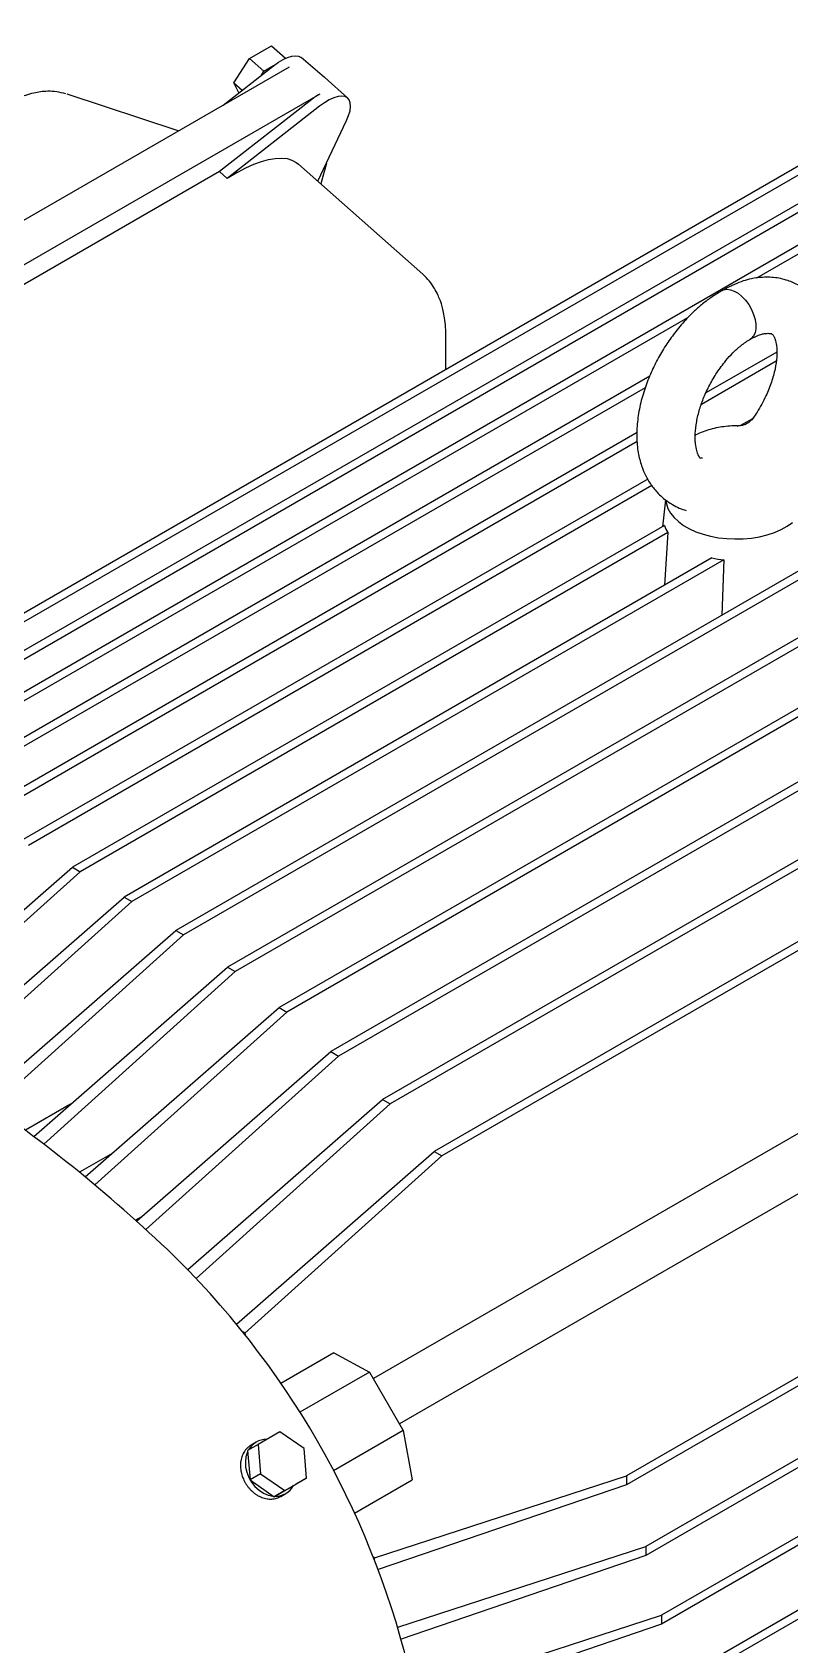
# Model space of a CAD drawing. Header units: millimetres. Extents: x 1293 to 41893, y 1011 to 26911.
# Drawn here: x 7596.9 to 7776.6, y 21500.8 to 21883.5 of the extents above; entities that cross this region are included whole.
import ezdxf

# ---------------------------------------------------------------- set-up
doc = ezdxf.new("R2010")
doc.units = ezdxf.units.MM
doc.header["$LTSCALE"] = 50

msp = doc.modelspace()

# ---------------------------------------------------------------- linework, layer by layer
at = {"color": 7, "linetype": 'Continuous', "lineweight": 25}
for p, q in [((7833.7008884, 21883.4742337), (7532.9448041, 21709.8514419)), ((7835.5218086, 21882.4230388), (7534.7657243, 21708.8002471)), ((7845.9574059, 21881.6590103), (7545.2013217, 21708.0362186)), ((7847.7783261, 21880.6078155), (7547.0222419, 21706.9850237)), ((7648.5036048, 21877.2661455), (7653.6747498, 21880.2513839)), ((7653.6747498, 21880.2513839), (7657.0029566, 21877.3002445)), ((7858.2139235, 21878.877295), (7557.4578392, 21705.2545032)), ((7644.7589519, 21871.447436), (7648.5036048, 21877.2661455)), ((7648.5036048, 21877.2661455), (7651.9186683, 21874.2379897)), ((7666.2994605, 21872.7189523), (7660.7430501, 21877.4592276)), ((7860.0348437, 21877.8261002), (7768.7862532, 21825.1494101)), ((7657.8593608, 21875.2129449), (7493.339183, 21780.2374679)), ((7642.2112239, 21866.1794678), (7654.1634146, 21875.5249108)), ((7651.3121019, 21873.2954633), (7651.9186683, 21874.2379897)), ((7651.9186683, 21874.2379897), (7654.2076308, 21875.5593796)), ((7671.7876148, 21867.8529827), (7666.3235132, 21872.6980319)), ((7665.1618669, 21868.8164685), (7500.6416892, 21773.8409915)), ((7631.5823414, 21860.0435445), (7605.2008387, 21868.7906149)), ((7644.7589519, 21871.447436), (7646.7222021, 21869.7066111)), ((7645.9423444, 21869.0968387), (7644.7589519, 21871.447436)), ((7663.2693799, 21867.5272093), (7641.3696611, 21850.4037732)), ((7665.0907471, 21865.9121929), (7643.1910283, 21848.7887568)), ((7664.7226544, 21848.106848), (7671.5095624, 21862.5458246)), ((7641.3696611, 21850.4037732), (7521.4686592, 21781.1863981)), ((7641.3696611, 21850.4037732), (7643.1910283, 21848.7887568)), ((7645.7016263, 21850.2380942), (7643.1910283, 21848.7887568)), ((7689.5795726, 21826.0660807), (7660.1147684, 21852.1926861)), ((7666.7410771, 21852.4009917), (7665.4239476, 21847.4850075)), ((7931.7530287, 21843.9617887), (7630.9969444, 21670.3389969)), ((7933.5739489, 21842.9105938), (7632.8178647, 21669.287802)), ((7944.0095463, 21835.2315539), (7643.253462, 21661.6087621)), ((7945.8304665, 21834.180359), (7645.0743822, 21660.5575673)), ((7956.2660638, 21825.6524719), (7655.5099795, 21652.0296802)), ((7958.086984, 21824.6012771), (7657.3308997, 21650.9784853)), ((7752.4211406, 21815.7020317), (7559.2787594, 21704.2033084)), ((7968.5225813, 21815.1974623), (7667.7664971, 21641.5746705)), ((7970.3435016, 21814.1462674), (7669.5874173, 21640.5234756)), ((7695.0686719, 21803.4435586), (7695.0686719, 21811.5657142)), ((7773.5561778, 21807.5862885), (7756.7719376, 21797.8969529)), ((7980.7790989, 21803.8281037), (7680.0230146, 21630.2053119)), ((7773.4163275, 21805.4031649), (7755.6883433, 21795.1690175)), ((7743.4142396, 21801.8332469), (7569.7143567, 21701.5584389)), ((7742.3481906, 21799.1154402), (7571.535277, 21700.5072441)), ((7982.6000191, 21802.7769088), (7681.8439348, 21629.154117)), ((7993.0356164, 21791.4922531), (7692.2795322, 21617.8694613)), ((7767.8112018, 21791.7734084), (7764.9629644, 21790.1291559)), ((7740.4245957, 21788.4598333), (7581.9708743, 21696.986447)), ((7994.8565366, 21790.4410582), (7694.1004524, 21616.8182665)), ((7764.2717381, 21790.0173799), (7764.3014583, 21790.0183639)), ((7740.4398337, 21786.3662403), (7583.7917945, 21695.9352521)), ((7755.9216569, 21782.4090838), (7755.6369743, 21782.4018794)), ((7742.9524755, 21777.4227711), (7594.2273918, 21691.5656078)), ((7743.9389237, 21775.8898458), (7596.048312, 21690.514413)), ((7747.1694645, 21772.5420841), (7746.4813354, 21766.1320016)), ((7746.9614401, 21766.4091601), (7606.4839094, 21685.3132078)), ((7747.7129917, 21764.7406319), (7608.3048296, 21684.2620129)), ((7747.7129917, 21764.7406319), (7746.9696947, 21752.2628514)), ((8020.9111933, 21762.0232775), (7677.8672739, 21563.9882381)), ((7758.148589, 21758.7162898), (7618.7404269, 21678.2376708)), ((7761.0388778, 21758.2824283), (7620.5613471, 21677.186476)), ((7761.0388778, 21758.2824283), (7760.5297031, 21745.1166668)), ((8027.1029801, 21751.2987882), (7684.0590607, 21553.2637488)), ((8038.682928, 21714.531522), (7737.9268437, 21540.9087302)), ((8038.682928, 21712.4287905), (7737.9268437, 21538.8059987)), ((8043.2382464, 21697.7484185), (7742.4821621, 21524.1256268)), ((8043.2382464, 21695.6456871), (7742.4821621, 21522.0228953)), ((7560.3976306, 21645.0737125), (7606.4839094, 21685.3132078)), ((7606.4839094, 21685.3132078), (7608.3048296, 21684.2620129)), ((7608.3048296, 21684.2620129), (7563.0730135, 21643.5292468)), ((8046.9566036, 21681.4484825), (7746.2005193, 21507.8256908)), ((7572.6541482, 21637.9981755), (7618.7404269, 21678.2376708)), ((7620.5613471, 21677.186476), (7575.3295311, 21636.4537098)), ((7618.7404269, 21678.2376708), (7620.5613471, 21677.186476)), ((8046.9566036, 21679.3457511), (7746.2005193, 21505.7229593)), ((7585.0918257, 21630.2576785), (7630.9969444, 21670.3389969)), ((7632.8178647, 21669.287802), (7587.5680064, 21628.5387883)), ((7630.9969444, 21670.3389969), (7632.8178647, 21669.287802)), ((8049.8831543, 21665.6056467), (7749.12707, 21491.982855)), ((7597.2800858, 21621.4678459), (7643.253462, 21661.6087621)), ((7643.253462, 21661.6087621), (7645.0743822, 21660.5575673)), ((8049.8831543, 21663.5029153), (7749.12707, 21489.8801235)), ((7645.0743822, 21660.5575673), (7599.6564074, 21619.6571589)), ((7609.4744723, 21611.8345151), (7655.5099795, 21652.0296802)), ((7657.3308997, 21650.9784853), (7611.7560693, 21609.9368232)), ((7655.5099795, 21652.0296802), (7657.3308997, 21650.9784853)), ((7621.6739278, 21601.3296827), (7667.7664971, 21641.5746705)), ((7669.5874173, 21640.5234756), (7623.8646445, 21599.3485865)), ((7667.7664971, 21641.5746705), (7669.5874173, 21640.5234756)), ((7606.0528659, 21629.1276581), (7595.3243095, 21622.9341944)), ((7633.8199121, 21589.8638138), (7680.0230146, 21630.2053119)), ((7681.8439348, 21629.154117), (7635.864219, 21587.7478421)), ((7680.0230146, 21630.2053119), (7681.8439348, 21629.154117)), ((7615.8666241, 21617.41572), (7608.1221781, 21612.9449465)), ((7645.3909806, 21576.9294744), (7692.2795322, 21617.8694613)), ((7694.1004524, 21616.8182665), (7647.4010931, 21574.7639285)), ((7692.2795322, 21617.8694613), (7694.1004524, 21616.8182665)), ((7622.9879695, 21602.4770171), (7621.4102075, 21601.5661945)), ((7647.4010931, 21574.7639285), (7646.9087778, 21575.0481361)), ((7647.4010931, 21574.7639285), (7647.4114731, 21574.4146905)), ((7668.4866544, 21570.0911881), (7655.9209982, 21562.8371892)), ((7668.4866544, 21570.0911881), (7676.9622146, 21565.5558467)), ((7676.9622146, 21565.5558467), (7660.4035885, 21555.9967553)), ((7676.9622146, 21565.5558467), (7684.9622146, 21551.6994403)), ((7655.6996419, 21551.3579829), (7650.5284969, 21548.3727445)), ((7661.4518811, 21547.3657746), (7655.6996419, 21551.3579829)), ((7684.9622146, 21551.6994403), (7668.4035594, 21542.1403321)), ((7684.9622146, 21551.6994403), (7687.0956149, 21539.9284986)), ((7650.5284969, 21548.3727445), (7648.0284969, 21546.929056)), ((7648.0284969, 21546.929056), (7648.6095911, 21539.9516092)), ((7650.0634979, 21548.912068), (7648.8878926, 21548.2331849)), ((7650.5284969, 21548.3727445), (7651.1095911, 21541.3952977)), ((7662.0329753, 21540.3883278), (7661.4518811, 21547.3657746)), ((7651.1095911, 21541.3952977), (7648.6095911, 21539.9516092)), ((7648.6095911, 21539.9516092), (7654.3618303, 21535.9594009)), ((7651.1095911, 21541.3952977), (7656.8618303, 21537.4030894)), ((7654.3618303, 21535.9594009), (7659.5329753, 21538.9446394)), ((7656.8618303, 21537.4030894), (7662.0329753, 21540.3883278)), ((7662.0329753, 21540.3883278), (7659.5329753, 21538.9446394)), ((7673.4105658, 21532.028288), (7687.0956149, 21539.9284986)), ((7678.1551455, 21521.4963473), (7737.9268437, 21540.9087302)), ((7737.9268437, 21540.9087302), (7737.9268437, 21538.8059987)), ((7656.8618303, 21537.4030894), (7654.3618303, 21535.9594009)), ((7655.9223689, 21536.0517541), (7657.0979743, 21536.7306373)), ((7737.9268437, 21538.8059987), (7679.0255765, 21518.6724302)), ((7683.6313988, 21505.012341), (7742.4821621, 21524.1256268)), ((7742.4821621, 21524.1256268), (7742.4821621, 21522.0228953)), ((7677.8578072, 21521.6799873), (7678.1551455, 21521.4963473)), ((7678.1551455, 21520.9276529), (7678.1551455, 21521.4963473)), ((7742.4821621, 21522.0228953), (7684.4418423, 21502.1836149)), ((7687.6785528, 21488.8191901), (7746.2005193, 21507.8256908)), ((7746.2005193, 21505.7229593), (7688.298987, 21485.9311191)), ((7746.2005193, 21507.8256908), (7746.2005193, 21505.7229593))]:
    msp.add_line(p, q, dxfattribs=at)
at = {"color": 7, "linetype": 'Continuous', "lineweight": 25, "flags": 128}
for points in [[(7654.1634146, 21875.5249108), (7655.3194622, 21876.3574464), (7656.4471612, 21877.0269044), (7657.517305, 21877.515946), (7658.5021773, 21877.8119053), (7659.3762704, 21877.9071172), (7660.1169459, 21877.7991158), (7660.7050206, 21877.4906981), (7660.7430501, 21877.4592276)], [(7671.5095624, 21862.5458246), (7672.0043908, 21863.7455152), (7672.3217745, 21864.857802), (7672.4534935, 21865.8538773), (7672.3961363, 21866.7079434), (7672.1511884, 21867.3978804), (7671.724994, 21867.9058193), (7671.1285911, 21868.2186047), (7670.3774263, 21868.3281357), (7669.4909544, 21868.2315754), (7668.4921346, 21867.9314247), (7667.4068356, 21867.4354574), (7666.2631663, 21866.7565187), (7665.0907471, 21865.9121929)], [(7645.7016263, 21850.2380942), (7647.6355128, 21851.2806085), (7649.5060581, 21852.1393978), (7651.2973033, 21852.8071353), (7652.9939661, 21853.2781241), (7654.5815713, 21853.5483459), (7656.0465739, 21853.6154952), (7657.3764751, 21853.4789991), (7658.5599286, 21853.1400221), (7659.5868376, 21852.6014564), (7660.1147684, 21852.1926861)], [(7760.4822109, 21822.1160459), (7760.9324913, 21822.3368124), (7761.7039952, 21822.4788535), (7762.559916, 21822.3870677), (7763.4673613, 21822.0649825), (7764.3914584, 21821.5249752), (7765.2966948, 21820.7877982), (7766.1482828, 21819.8817806), (7766.9134963, 21818.8417404), (7767.5629286, 21817.7076455)], [(7767.5629286, 21817.7076455), (7768.0716223, 21816.5230786), (7768.4200287, 21815.3335621), (7768.5947587, 21814.1848083), (7768.5890975, 21813.1209632), (7768.4032627, 21812.1829097), (7768.0443958, 21811.4066968), (7767.5262879, 21810.8221539), (7767.3426643, 21810.6877552)], [(7747.2491347, 21772.4355451), (7747.3820127, 21771.5660264), (7747.7600774, 21770.4471514), (7748.3647207, 21769.361943), (7749.1874546, 21768.3256352), (7750.2167299, 21767.3527754), (7751.4380977, 21766.4570206), (7752.8344127, 21765.6509451), (7754.3860737, 21764.9458645), (7756.0712987, 21764.3516765), (7757.866431, 21763.8767223), (7759.7462708, 21763.5276692), (7761.6844292, 21763.3094171), (7763.6536989, 21763.2250297), (7765.6264354, 21763.2756918), (7767.574946, 21763.4606921), (7769.4718778, 21763.7774336), (7771.2906021, 21764.22147), (7773.0055879, 21764.7865679), (7774.5927607, 21765.4647947), (7776.0298399, 21766.2466295), (7777.2966522, 21767.121097)], [(7648.0504861, 21546.6650228), (7648.0089684, 21546.5729345), (7647.6478592, 21545.4646717), (7647.4947751, 21544.2637259), (7647.5550839, 21543.012206), (7647.8266709, 21541.7539942), (7648.3000133, 21540.5332073), (7648.9585144, 21539.3926499), (7649.7790851, 21538.3723135), (7650.7329535, 21537.5079744), (7651.7866741, 21536.8299389), (7652.9033, 21536.3619811), (7654.0436791, 21536.120509), (7654.1442485, 21536.1104085)]]:
    msp.add_lwpolyline(points, dxfattribs=at)
at = {"color": 7, "linetype": 'Continuous', "lineweight": 25}
for centre, radius, start, end in [((7673.4592875, 21854.603183), 16.4579668, 120.275494171, 128.253900893), ((7753.5413092, 21768.3693927), 6.8656529, 196.589510784, 211.906749737), ((7763.7227763, 21786.0061221), 27.8533034, 258.455636832, 264.470493432), ((7379.1432913, 21331.6607577), 362.7112179, 46.460519823, 56.544465156), ((7486.9147502, 21446.5949869), 205.1592665, 13.832556052, 46.167444094), ((7652.4938486, 21544.7034974), 4.8520318, 89.028052776, 150.975063358), ((7654.6676009, 21540.9392379), 4.8520675, 269.017393547, 330.97722992)]:
    msp.add_arc(centre, radius, start, end, dxfattribs=at)
for points, knots in [([(7604.8913585, 21868.8601334), (7604.1751778, 21869.0500456), (7602.7617474, 21869.4248501), (7600.7042773, 21869.4917987), (7598.9612446, 21869.3645928), (7597.1859852, 21869.05234), (7595.2211389, 21868.5097209), (7592.9011053, 21867.6319896), (7591.241152, 21866.7375057), (7590.3608848, 21866.2631641)], [0, 0, 0, 0, 0.1499067925, 0.2958510488, 0.4232466982, 0.5362254908, 0.6703819099, 0.8252047058, 1, 1, 1, 1]), ([(7695.0686719, 21811.5657142), (7695.0477586, 21812.4136597), (7695.0089268, 21813.9881279), (7694.7307707, 21816.0410732), (7694.3883239, 21817.6722199), (7694.0330918, 21818.9205446), (7693.6392411, 21820.0569657), (7693.1145572, 21821.3123367), (7692.3105092, 21822.8261967), (7691.1598279, 21824.5179783), (7690.1331128, 21825.5236942), (7689.5777675, 21826.0676812)], [0, 0, 0, 0, 0.14331667207, 0.26611089371, 0.36806794675, 0.44897836398, 0.51026537103, 0.59683215332, 0.70725811371, 0.84165730724, 1, 1, 1, 1]), ([(7760.4810153, 21822.1152815), (7759.6281171, 21821.5787097), (7758.0276876, 21820.571854), (7755.7866035, 21818.9146309), (7753.900044, 21817.2218823), (7751.8357785, 21815.1381059), (7749.6717485, 21812.6260768), (7747.4248904, 21809.5068019), (7745.4501228, 21806.2445814), (7743.700263, 21802.7299782), (7742.226212, 21798.9745153), (7741.1035439, 21795.0216978), (7740.4245309, 21790.9761514), (7740.2745676, 21786.9951392), (7740.6729424, 21783.3907828), (7741.4375704, 21780.5694122), (7742.4005944, 21778.2821367), (7743.5446815, 21776.2862229), (7744.9217979, 21774.533533), (7746.3502946, 21773.1471993), (7747.6115661, 21772.1597862), (7748.9604546, 21771.3005423), (7750.4093074, 21770.5396891), (7751.5373914, 21770.1622056), (7752.0949341, 21769.9756386)], [0, 0, 0, 0, 0.0491293028, 0.0921891788, 0.1298218992, 0.1622459569, 0.2199881771, 0.2721230649, 0.3255514549, 0.3810610872, 0.4390289913, 0.4997996245, 0.5630502061, 0.6275718199, 0.6898177398, 0.7437430911, 0.7784369168, 0.8177995619, 0.8610697595, 0.8913127229, 0.9187840715, 0.9413366124, 0.9710062906, 1, 1, 1, 1]), ([(7780.3633219, 21784.2449477), (7780.8143652, 21784.9455269), (7781.8211473, 21786.5093029), (7783.159503, 21789.0491575), (7784.3924911, 21791.7602331), (7785.4995456, 21794.6994812), (7786.4168647, 21797.8199361), (7787.0709314, 21801.0551629), (7787.460786, 21804.5179909), (7787.4640584, 21808.0882747), (7786.972247, 21811.6057144), (7786.0997166, 21814.6086462), (7784.903043, 21817.2185823), (7783.3604923, 21819.5499802), (7781.3554422, 21821.6831497), (7778.9397944, 21823.4173671), (7776.5659651, 21824.4801433), (7774.5086259, 21825.0384203), (7772.7943905, 21825.299354), (7771.0449624, 21825.3716819), (7769.1253459, 21825.2566619), (7767.1599839, 21824.9246572), (7765.0466503, 21824.3014824), (7762.9151338, 21823.3879956), (7761.4295348, 21822.6174827), (7760.6440118, 21822.2100676)], [0, 0, 0, 0, 0.0349610828, 0.0780372846, 0.1195225692, 0.1594563498, 0.210285814, 0.2583887051, 0.3037692042, 0.3671456105, 0.425027396, 0.4772857345, 0.5253112471, 0.5723734134, 0.6204523634, 0.6736060849, 0.7239870247, 0.7539913076, 0.7838695963, 0.8143746094, 0.8447525079, 0.8860597617, 0.919451988, 0.9574095617, 1, 1, 1, 1]), ([(7755.9211244, 21782.4336445), (7755.8474006, 21782.4263588), (7755.6265456, 21782.4045331), (7755.4317886, 21782.4213104), (7755.3183614, 21782.4534002), (7755.3245759, 21782.4594789), (7755.3131974, 21782.4780511), (7755.2942347, 21782.5210923), (7755.2516866, 21782.6045897), (7755.1389304, 21782.7906757), (7754.9651488, 21783.1208633), (7754.7722534, 21783.5814683), (7754.5056412, 21784.4138127), (7754.2953447, 21785.5206902), (7754.199635, 21786.9455199), (7754.2174879, 21788.6526869), (7754.4904273, 21790.9935502), (7755.1991283, 21793.932848), (7756.2464699, 21796.8923121), (7757.623117, 21799.8430658), (7759.0649967, 21802.2825099), (7760.3934588, 21804.181202), (7761.6491852, 21805.7739223), (7763.1916648, 21807.4886132), (7765.1579164, 21809.2667846), (7766.5892774, 21810.1977539), (7767.3438408, 21810.6885284)], [0, 0, 0, 0, 0.0201206388, 0.0602755605, 0.0900732189, 0.1130348695, 0.1402268724, 0.172523628, 0.2099517431, 0.2466700204, 0.2781477463, 0.3045870631, 0.3289326498, 0.3841420757, 0.4152760851, 0.4486920092, 0.5144596405, 0.5764241311, 0.6354211412, 0.6962155321, 0.7597399299, 0.7936617556, 0.8291266588, 0.8796898448, 0.9365766912, 1, 1, 1, 1]), ([(7767.1373882, 21810.5681267), (7767.6402017, 21810.8295916), (7768.5694786, 21811.3128191), (7769.7397176, 21811.7776239), (7770.6946034, 21811.9854274), (7771.4001398, 21812.0446849), (7771.867758, 21812.0154218), (7772.0600824, 21811.9867362), (7772.2253943, 21811.9490401), (7772.3607806, 21811.8987304), (7772.478762, 21811.8327037), (7772.6173313, 21811.7047412), (7772.7692082, 21811.4999231), (7772.9473051, 21811.1884618), (7773.1755681, 21810.6543574), (7773.4067099, 21809.8314122), (7773.6088084, 21808.4809136), (7773.6236051, 21806.4447843), (7773.2327846, 21803.6325196), (7772.3693247, 21800.4697226), (7771.2202782, 21797.602675), (7770.0236192, 21795.2388389), (7768.9913045, 21793.4573643), (7768.259243, 21792.3916166), (7767.9312049, 21791.914053)], [0, 0, 0, 0, 0.054923122, 0.1015064003, 0.1405399998, 0.1852351922, 0.2139443407, 0.2359422908, 0.2646182621, 0.3001493291, 0.341593556, 0.3897131537, 0.4256645424, 0.4534296941, 0.4864231876, 0.5260405548, 0.5720162538, 0.644475156, 0.7197730384, 0.7975709839, 0.8724471737, 0.9194239545, 0.9638937206, 1, 1, 1, 1]), ([(7767.9597399, 21791.9396675), (7767.7395489, 21791.6661669), (7767.2955394, 21791.1146599), (7766.3851247, 21790.5117594), (7765.3494842, 21790.1102556), (7764.6152501, 21790.0726948), (7764.2457995, 21790.0537951)], [0, 0, 0, 0, 0.2443663825, 0.4927585698, 0.7447671836, 1, 1, 1, 1]), ([(7764.3017418, 21790.0358789), (7763.985662, 21790.0446812), (7763.0450056, 21790.0708769), (7761.4782979, 21789.9539085), (7759.6267767, 21789.6917999), (7757.808217, 21789.2731817), (7756.0564234, 21788.6812681), (7754.8536312, 21788.1970679), (7754.2797053, 21787.8601887), (7754.2257878, 21787.8285406)], [0, 0, 0, 0, 0.0886565099, 0.2638425213, 0.4399829238, 0.6178111023, 0.7980308775, 0.9810260215, 1, 1, 1, 1]), ([(7648.9123532, 21548.2473102), (7648.7003858, 21548.1118932), (7648.273628, 21547.8392558), (7647.7197515, 21547.3059089), (7647.2958924, 21546.7583648), (7646.9787001, 21546.2154465), (7646.7400261, 21545.6914579), (7646.5406132, 21545.0916542), (7646.4109028, 21544.4869309), (7646.3346887, 21543.8335615), (7646.3194024, 21543.1524091), (7646.3765598, 21542.4576242), (7646.5291774, 21541.5580894), (7646.8446427, 21540.4986978), (7647.3393594, 21539.4733888), (7647.805212, 21538.7308224), (7648.2040879, 21538.1896688), (7648.6635188, 21537.6604252), (7649.1390065, 21537.1986684), (7649.6658576, 21536.7626895), (7650.238039, 21536.3667008), (7650.8349767, 21536.0397887), (7651.6384733, 21535.692986), (7652.6023135, 21535.4355635), (7653.7930204, 21535.3816597), (7654.918251, 21535.5615429), (7655.6054676, 21535.898435), (7655.9456865, 21536.0652195)], [0, 0, 0, 0, 0.0411058025, 0.0827590485, 0.1249619786, 0.1527079265, 0.1828007122, 0.2152403429, 0.25002671, 0.2760489602, 0.3126866762, 0.3489271172, 0.3752032237, 0.4406931443, 0.5002055139, 0.5292100452, 0.559719663, 0.5917344091, 0.625254288, 0.6514677715, 0.6876580249, 0.7242380351, 0.7502485299, 0.8173420731, 0.8750938968, 0.9381629935, 1, 1, 1, 1])]:
    msp.add_open_spline(points, degree=3, knots=knots, dxfattribs=at)

doc.saveas('drawing.dxf')
